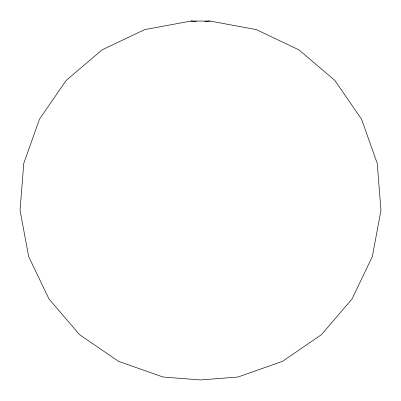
<?xml version="1.0" encoding="UTF-8"?>
<svg xmlns="http://www.w3.org/2000/svg" width="401" height="401" viewBox="0 0 401 401"><rect width="100%" height="100%" fill="white"/><g stroke="black" fill="none" stroke-linecap="round" stroke-linejoin="round"><path stroke-width="0.6" d="M190.991 21.052L144.616 29.634L102.044 49.879L66.18 80.421L39.473 119.167L23.739 163.483L20.05 210.345L28.661 256.56L48.977 298.986L79.624 334.72L118.506 361.336L162.976 377.015L200.5 379.947L238.024 377.015L282.494 361.336L321.376 334.72L352.023 298.986L372.339 256.56L380.95 210.345L377.261 163.483L361.527 119.167L334.82 80.421L298.956 49.879L256.384 29.634L210.009 21.052L190.991 21.052L196.34 21.474M204.66 21.474L210.009 21.052"/></g></svg>
